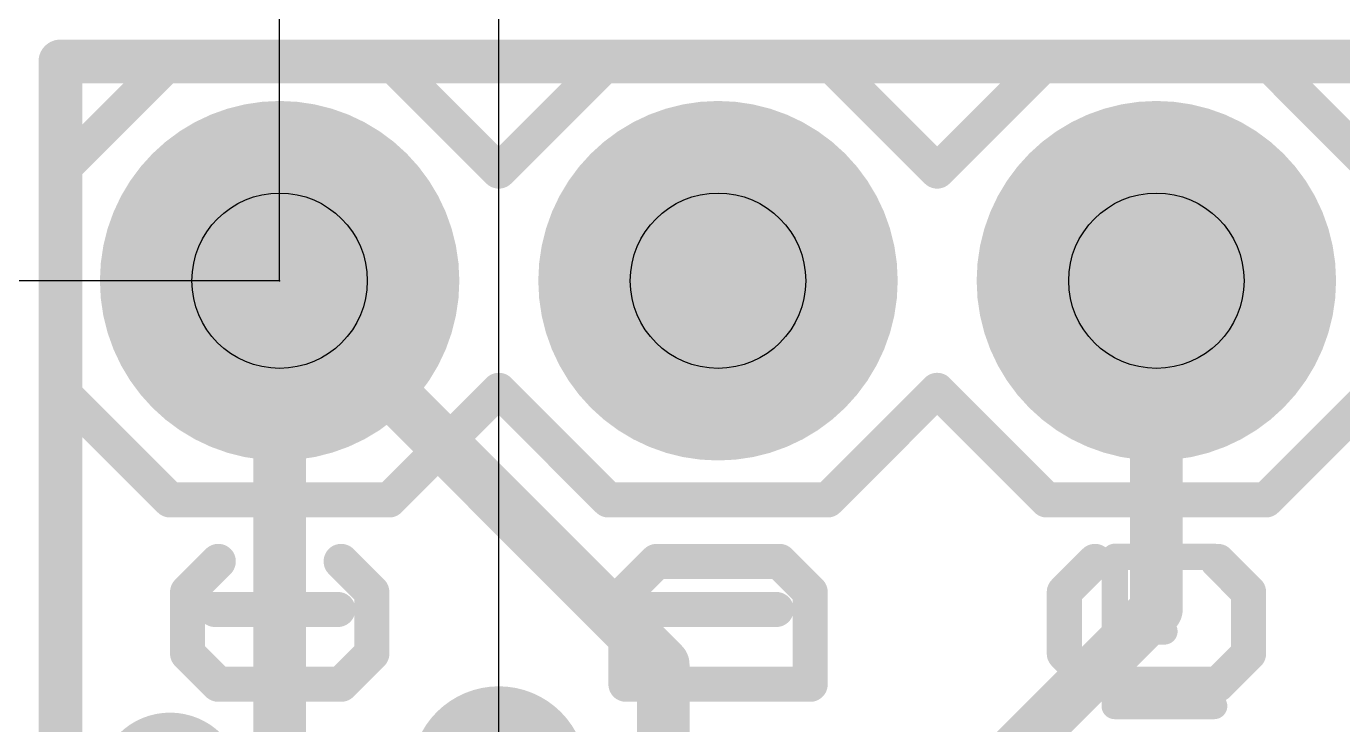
# Model space of a CAD drawing. Extents: x -8.2 to 28.1, y -0.4 to 23.5.
# Drawn here: x -0.2 to 7.43, y 11.4 to 15.44 of the extents above; entities that cross this region are included whole.
import ezdxf

# ---------------------------------------------------------------- set-up
doc = ezdxf.new("R2010")
doc.units = 0
for name, color, linetype in [('1', 12, 'CONTINUOUS'), ('16', 132, 'CONTINUOUS'), ('17', 110, 'CONTINUOUS'), ('18', 110, 'CONTINUOUS'), ('20', 53, 'CONTINUOUS'), ('21', 53, 'CONTINUOUS'), ('22', 53, 'CONTINUOUS'), ('23', 53, 'CONTINUOUS'), ('29', 253, 'CONTINUOUS'), ('30', 253, 'CONTINUOUS'), ('44', 253, 'CONTINUOUS'), ('48', 253, 'CONTINUOUS'), ('51', 53, 'CONTINUOUS')]:
    doc.layers.add(name, color=color, linetype=linetype)

# ---------------------------------------------------------------- blocks, each defined once
blk = doc.blocks.new('RECT')
blk.add_solid([(-0.5, -0.5), (0.5, -0.5), (-0.5, 0.5), (0.5, 0.5)])
blk = doc.blocks.new('ROUNDP')
at = {"const_width": 0.5}
blk.add_lwpolyline([(0, -0.25, 1), (0, 0.25, 1), (0, -0.25)], format="xyb", dxfattribs=at)
blk = doc.blocks.new('PIE')
at = {"const_width": 0.5}
blk.add_lwpolyline([(0, -0.25, 1), (0, 0.25, 1), (0, -0.25)], format="xyb", dxfattribs=at)
blk = doc.blocks.new('ROUNDV')
at = {"const_width": 0.5}
blk.add_lwpolyline([(0, -0.25, 1), (0, 0.25, 1), (0, -0.25)], format="xyb", dxfattribs=at)

msp = doc.modelspace()

# ---------------------------------------------------------------- linework, layer by layer
at = {"layer": '1'}
for points, const_width in [([(0, 15.24), (0, 0)], 0.254), ([(15.24, 15.24), (0, 15.24)], 0.254), ([(3.4925, 11.7475), (1.27, 13.97)], 0.3048), ([(6.35, 12.065), (6.35, 13.97)], 0.3048), ([(4.1275, 9.8425), (6.35, 12.065)], 0.3048), ([(3.4925, 8.89), (3.4925, 11.7475)], 0.3048)]:
    msp.add_lwpolyline(points, dxfattribs=dict(at, const_width=const_width))
for points, const_width in [([(0.0635, 15.24, 1), (-0.0635, 15.24)], 0.127), ([(0, 15.3035, 1), (0, 15.1765)], 0.127), ([(1.3239, 14.0239, 1), (1.2161, 13.9161)], 0.1524), ([(6.4262, 13.97, 1), (6.2738, 13.97)], 0.1524), ([(6.4039, 12.0111, 1), (6.2961, 12.1189)], 0.1524), ([(6.2738, 12.065, 1), (6.4262, 12.065)], 0.1524), ([(3.5687, 11.7475, 1), (3.4163, 11.7475)], 0.1524), ([(3.4386, 11.6936, 1), (3.5464, 11.8014)], 0.1524)]:
    msp.add_lwpolyline(points, format="xyb", dxfattribs=dict(at, const_width=const_width))
at = {"layer": '16'}
for points, const_width in [([(0, 15.24), (0, 0)], 0.254), ([(15.24, 15.24), (0, 15.24)], 0.254), ([(1.27, 13.97), (1.27, 6.985)], 0.3048)]:
    msp.add_lwpolyline(points, dxfattribs=dict(at, const_width=const_width))
for points, const_width in [([(0.0635, 15.24, 1), (-0.0635, 15.24)], 0.127), ([(0, 15.3035, 1), (0, 15.1765)], 0.127), ([(1.3462, 13.97, 1), (1.1938, 13.97)], 0.1524)]:
    msp.add_lwpolyline(points, format="xyb", dxfattribs=dict(at, const_width=const_width))
at = {"layer": '20', "const_width": 0.2032}
for points in [[(15.24, 15.24), (0, 15.24)], [(0, 15.24), (0, 0)]]:
    msp.add_lwpolyline(points, dxfattribs=at)
at = {"layer": '20', "const_width": 0.1016}
for points in [[(0, 15.2908, 1), (0, 15.1892)], [(0.0508, 15.24, 1), (-0.0508, 15.24)]]:
    msp.add_lwpolyline(points, format="xyb", dxfattribs=at)
at = {"layer": '21'}
for points, const_width in [([(0.635, 15.24), (0, 14.605)], 0.2032), ([(0.635, 15.24), (1.905, 15.24)], 0.2032), ([(1.905, 15.24), (2.54, 14.605)], 0.2032), ([(2.54, 14.605), (3.175, 15.24)], 0.2032), ([(3.175, 15.24), (4.445, 15.24)], 0.2032), ([(4.445, 15.24), (5.08, 14.605)], 0.2032), ([(5.08, 14.605), (5.715, 15.24)], 0.2032), ([(5.715, 15.24), (6.985, 15.24)], 0.2032), ([(6.985, 15.24), (7.62, 14.605)], 0.2032), ([(0, 14.605), (0, 13.335)], 0.2032), ([(0, 13.335), (0.635, 12.7)], 0.2032), ([(2.54, 13.335), (1.905, 12.7)], 0.2032), ([(3.175, 12.7), (2.54, 13.335)], 0.2032), ([(5.08, 13.335), (4.445, 12.7)], 0.2032), ([(5.715, 12.7), (5.08, 13.335)], 0.2032), ([(7.62, 13.335), (6.985, 12.7)], 0.2032), ([(1.905, 12.7), (0.635, 12.7)], 0.2032), ([(4.445, 12.7), (3.175, 12.7)], 0.2032), ([(6.985, 12.7), (5.715, 12.7)], 0.2032), ([(1.2513, 12.4214), (1.2513, 11.7096)], 0.2032), ([(6.6849, 12.3705), (6.1087, 12.3705)], 0.1524), ([(6.1087, 12.3705), (6.1087, 11.5062)], 0.1524), ([(0.8954, 12.0655), (1.6072, 12.0655)], 0.2032), ([(3.4354, 12.0655), (4.1472, 12.0655)], 0.2032), ([(6.1087, 11.9384), (6.3968, 11.9384)], 0.1524), ([(6.1087, 11.5062), (6.6849, 11.5062)], 0.1524)]:
    msp.add_lwpolyline(points, dxfattribs=dict(at, const_width=const_width))
for points, const_width in [([(0.635, 15.2908, 1), (0.635, 15.1892)], 0.1016), ([(0.6709, 15.2041, 1), (0.5991, 15.2759)], 0.1016), ([(1.9409, 15.2759, 1), (1.8691, 15.2041)], 0.1016), ([(1.905, 15.1892, 1), (1.905, 15.2908)], 0.1016), ([(3.175, 15.2908, 1), (3.175, 15.1892)], 0.1016), ([(3.2109, 15.2041, 1), (3.1391, 15.2759)], 0.1016), ([(4.4809, 15.2759, 1), (4.4091, 15.2041)], 0.1016), ([(4.445, 15.1892, 1), (4.445, 15.2908)], 0.1016), ([(5.715, 15.2908, 1), (5.715, 15.1892)], 0.1016), ([(5.7509, 15.2041, 1), (5.6791, 15.2759)], 0.1016), ([(7.0209, 15.2759, 1), (6.9491, 15.2041)], 0.1016), ([(6.985, 15.1892, 1), (6.985, 15.2908)], 0.1016), ([(0.0508, 14.605, 1), (-0.0508, 14.605)], 0.1016), ([(-0.0359, 14.6409, 1), (0.0359, 14.5691)], 0.1016), ([(2.5041, 14.6409, 1), (2.5759, 14.5691)], 0.1016), ([(2.5041, 14.5691, 1), (2.5759, 14.6409)], 0.1016), ([(5.0441, 14.6409, 1), (5.1159, 14.5691)], 0.1016), ([(5.0441, 14.5691, 1), (5.1159, 14.6409)], 0.1016), ([(0.0359, 13.3709, 1), (-0.0359, 13.2991)], 0.1016), ([(2.5759, 13.3709, 1), (2.5041, 13.2991)], 0.1016), ([(2.5759, 13.2991, 1), (2.5041, 13.3709)], 0.1016), ([(5.1159, 13.3709, 1), (5.0441, 13.2991)], 0.1016), ([(5.1159, 13.2991, 1), (5.0441, 13.3709)], 0.1016), ([(-0.0508, 13.335, 1), (0.0508, 13.335)], 0.1016), ([(0.635, 12.7508, 1), (0.635, 12.6492)], 0.1016), ([(0.5991, 12.6641, 1), (0.6709, 12.7359)], 0.1016), ([(1.8691, 12.7359, 1), (1.9409, 12.6641)], 0.1016), ([(1.905, 12.6492, 1), (1.905, 12.7508)], 0.1016), ([(3.175, 12.7508, 1), (3.175, 12.6492)], 0.1016), ([(3.1391, 12.6641, 1), (3.2109, 12.7359)], 0.1016), ([(4.4091, 12.7359, 1), (4.4809, 12.6641)], 0.1016), ([(4.445, 12.6492, 1), (4.445, 12.7508)], 0.1016), ([(5.715, 12.7508, 1), (5.715, 12.6492)], 0.1016), ([(5.6791, 12.6641, 1), (5.7509, 12.7359)], 0.1016), ([(6.9491, 12.7359, 1), (7.0209, 12.6641)], 0.1016), ([(6.985, 12.6492, 1), (6.985, 12.7508)], 0.1016), ([(1.3021, 12.4214, 1), (1.2005, 12.4214)], 0.1016), ([(6.1087, 12.4086, 1), (6.1087, 12.3324)], 0.0762), ([(6.1468, 12.3705, 1), (6.0706, 12.3705)], 0.0762), ([(6.6849, 12.3324, 1), (6.6849, 12.4086)], 0.0762), ([(0.8954, 12.1163, 1), (0.8954, 12.0147)], 0.1016), ([(1.6072, 12.0147, 1), (1.6072, 12.1163)], 0.1016), ([(3.4354, 12.1163, 1), (3.4354, 12.0147)], 0.1016), ([(4.1472, 12.0147, 1), (4.1472, 12.1163)], 0.1016), ([(6.1087, 11.9765, 1), (6.1087, 11.9003)], 0.0762), ([(6.3968, 11.9003, 1), (6.3968, 11.9765)], 0.0762), ([(1.2005, 11.7096, 1), (1.3021, 11.7096)], 0.1016), ([(6.1087, 11.5443, 1), (6.1087, 11.4681)], 0.0762), ([(6.0706, 11.5062, 1), (6.1468, 11.5062)], 0.0762), ([(6.6849, 11.4681, 1), (6.6849, 11.5443)], 0.0762)]:
    msp.add_lwpolyline(points, format="xyb", dxfattribs=dict(at, const_width=const_width))
at = {"layer": '22', "const_width": 0.2032}
for points in [[(0.7366, 12.1661), (0.9146, 12.344)], [(1.6264, 12.344), (1.8043, 12.1661)], [(3.2766, 12.1661), (3.4546, 12.344)], [(3.4546, 12.344), (4.1664, 12.344)], [(4.1664, 12.344), (4.3443, 12.1661)], [(5.8166, 12.1661), (5.9946, 12.344)], [(6.7064, 12.344), (6.8843, 12.1661)], [(0.7366, 11.8101), (0.7366, 12.1661)], [(1.8043, 12.1661), (1.8043, 11.8101)], [(3.2766, 11.6322), (3.2766, 12.1661)], [(4.3443, 12.1661), (4.3443, 11.6322)], [(5.8166, 11.8101), (5.8166, 12.1661)], [(6.8843, 12.1661), (6.8843, 11.8101)], [(0.9146, 11.6322), (0.7366, 11.8101)], [(1.8043, 11.8101), (1.6264, 11.6322)], [(5.9946, 11.6322), (5.8166, 11.8101)], [(6.8843, 11.8101), (6.7064, 11.6322)], [(1.6264, 11.6322), (0.9146, 11.6322)], [(4.3443, 11.6322), (3.2766, 11.6322)], [(6.7064, 11.6322), (5.9946, 11.6322)]]:
    msp.add_lwpolyline(points, dxfattribs=at)
at = {"layer": '22', "const_width": 0.1016}
for points in [[(0.9505, 12.3081, 1), (0.8786, 12.3799)], [(1.6623, 12.3799, 1), (1.5904, 12.3081)], [(3.4546, 12.3948, 1), (3.4546, 12.2932)], [(3.4905, 12.3081, 1), (3.4186, 12.3799)], [(4.2023, 12.3799, 1), (4.1304, 12.3081)], [(4.1664, 12.2932, 1), (4.1664, 12.3948)], [(6.0305, 12.3081, 1), (5.9586, 12.3799)], [(6.7423, 12.3799, 1), (6.6704, 12.3081)], [(0.7874, 12.1661, 1), (0.6858, 12.1661)], [(0.7007, 12.202, 1), (0.7725, 12.1301)], [(1.8551, 12.1661, 1), (1.7535, 12.1661)], [(1.7684, 12.1301, 1), (1.8402, 12.202)], [(3.3274, 12.1661, 1), (3.2258, 12.1661)], [(3.2407, 12.202, 1), (3.3125, 12.1301)], [(4.3951, 12.1661, 1), (4.2935, 12.1661)], [(4.3084, 12.1301, 1), (4.3802, 12.202)], [(5.8674, 12.1661, 1), (5.7658, 12.1661)], [(5.7807, 12.202, 1), (5.8525, 12.1301)], [(6.9351, 12.1661, 1), (6.8335, 12.1661)], [(6.8484, 12.1301, 1), (6.9202, 12.202)], [(0.7725, 11.8461, 1), (0.7007, 11.7742)], [(1.8402, 11.7742, 1), (1.7684, 11.8461)], [(5.8525, 11.8461, 1), (5.7807, 11.7742)], [(6.9202, 11.7742, 1), (6.8484, 11.8461)], [(0.6858, 11.8101, 1), (0.7874, 11.8101)], [(1.7535, 11.8101, 1), (1.8551, 11.8101)], [(5.7658, 11.8101, 1), (5.8674, 11.8101)], [(6.8335, 11.8101, 1), (6.9351, 11.8101)], [(0.9146, 11.683, 1), (0.9146, 11.5814)], [(0.8786, 11.5963, 1), (0.9505, 11.6681)], [(1.5904, 11.6681, 1), (1.6623, 11.5963)], [(1.6264, 11.5814, 1), (1.6264, 11.683)], [(3.2766, 11.683, 1), (3.2766, 11.5814)], [(3.2258, 11.6322, 1), (3.3274, 11.6322)], [(4.2935, 11.6322, 1), (4.3951, 11.6322)], [(4.3443, 11.5814, 1), (4.3443, 11.683)], [(5.9946, 11.683, 1), (5.9946, 11.5814)], [(5.9586, 11.5963, 1), (6.0305, 11.6681)], [(6.6704, 11.6681, 1), (6.7423, 11.5963)], [(6.7064, 11.5814, 1), (6.7064, 11.683)]]:
    msp.add_lwpolyline(points, format="xyb", dxfattribs=at)
at = {"layer": '23'}
msp.add_point((1.27, 13.97), dxfattribs=at)
at = {"layer": '44'}
for centre in [(1.27, 13.97), (3.81, 13.97), (6.35, 13.97)]:
    msp.add_circle(centre, 0.508, dxfattribs=at)
at = {"layer": '48'}
for p, q in [((1.27, 13.97), (1.27, 19.05)), ((2.54, 1.27), (2.54, 19.05)), ((1.27, 13.97), (-3.81, 13.97))]:
    msp.add_line(p, q, dxfattribs=at)

# ---------------------------------------------------------------- block references
at = {"layer": '17', "xscale": 1.8796, "yscale": 1.8796, "rotation": 90}
for p in [(1.27, 13.97), (1.27, 13.97), (3.81, 13.97), (3.81, 13.97), (6.35, 13.97), (6.35, 13.97)]:
    msp.add_blockref('ROUNDP', p, dxfattribs=at)
at = {"layer": '18', "xscale": 1.016, "yscale": 1.016}
msp.add_blockref('ROUNDV', (2.54, 11.1125), dxfattribs=at)
msp.add_blockref('ROUNDV', (2.54, 11.1125), dxfattribs=at)
at = {"layer": '29', "xscale": 2.0828, "yscale": 2.0828, "rotation": 90}
for p in [(1.27, 13.97), (3.81, 13.97), (6.35, 13.97)]:
    msp.add_blockref('ROUNDP', p, dxfattribs=at)
at = {"layer": '29', "xscale": 0.8382, "yscale": 0.8382}
msp.add_blockref('PIE', (0.635, 11.049), dxfattribs=at)
at = {"layer": '30', "xscale": 2.0828, "yscale": 2.0828, "rotation": 90}
for p in [(1.27, 13.97), (3.81, 13.97), (6.35, 13.97)]:
    msp.add_blockref('ROUNDP', p, dxfattribs=at)
at = {"layer": '51', "xscale": 0.508, "yscale": 0.508}
for p in [(1.27, 13.97), (3.81, 13.97), (6.35, 13.97)]:
    msp.add_blockref('RECT', p, dxfattribs=at)

doc.saveas('drawing.dxf')
